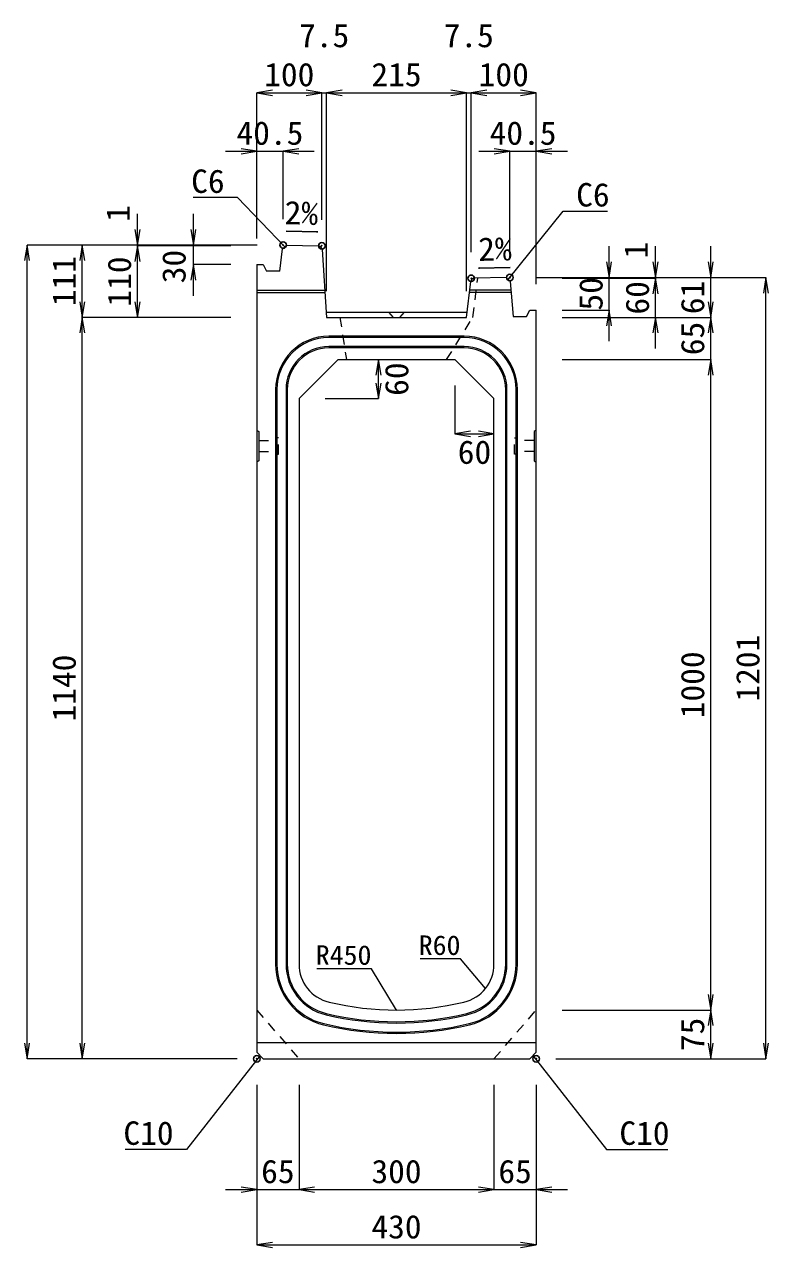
# Model space of a CAD drawing. Units: millimetres at full size, sheet at 1:20. Extents: x -1267 to 18002, y -8037 to 7143.
# Drawn here: x 3727 to 4872, y -6399 to -4519 of the extents above; entities that cross this region are included whole.
import ezdxf
from ezdxf.enums import TextEntityAlignment as Align

# ---------------------------------------------------------------- set-up
doc = ezdxf.new("R2010")
doc.units = ezdxf.units.MM
doc.header["$LTSCALE"] = 20
doc.header["$PDMODE"] = 32
doc.header["$PDSIZE"] = 10
doc.linetypes.add('USER1', pattern=[1.35, 0.75, -0.6])
for name, color, linetype, lineweight in [('インサート', 3, 'USER1', 9), ('寸法線', 7, 'Continuous', 13), ('引出線', 4, 'Continuous', 13), ('排水孔', 30, 'USER1', 9), ('本体', 2, 'Continuous', 13), ('目地', 132, 'Continuous', 5)]:
    doc.layers.add(name, color=color, linetype=linetype, lineweight=lineweight)
doc.layers.add('作業エリア', color=11, linetype='Continuous')
doc.styles.add('ＭＳ 明朝', font='')
doc.styles.get('ＭＳ 明朝').set_extended_font_data('MS Mincho')

# ---------------------------------------------------------------- blocks, each defined once
blk = doc.blocks.new('open_arrow')
at = {"color": 0, "linetype": 'Continuous', "lineweight": -2}
blk.add_lwpolyline([(7.5, 1.25), (0, 0), (7.5, -1.25)], dxfattribs=at)

msp = doc.modelspace()

# ---------------------------------------------------------------- linework, layer by layer
at = {"layer": 'インサート'}
for p, q in [((4088.18, -5158.81), (4115.18, -5158.81)), ((4088.18, -5158.81), (4088.18, -5175.81)), ((4118.18, -5154.81), (4115.18, -5154.81)), ((4115.18, -5154.81), (4115.18, -5179.81)), ((4118.18, -5179.81), (4118.18, -5154.81)), ((4481.78, -5154.81), (4484.78, -5154.81)), ((4481.78, -5179.81), (4481.78, -5154.81)), ((4484.78, -5154.81), (4484.78, -5179.81)), ((4511.78, -5158.81), (4484.78, -5158.81)), ((4511.78, -5158.81), (4511.78, -5175.81)), ((4088.18, -5175.81), (4115.18, -5175.81)), ((4115.18, -5179.81), (4118.18, -5179.81)), ((4484.78, -5179.81), (4481.78, -5179.81)), ((4511.78, -5175.81), (4484.78, -5175.81))]:
    msp.add_line(p, q, dxfattribs=at)
at = {"layer": '作業エリア'}
for p in [(4125.48, -4858.12), (4184.98, -4859.31), (4414.98, -4909.31), (4474.48, -4908.12), (4084.98, -6109.31), (4514.98, -6109.31)]:
    msp.add_point(p, dxfattribs=at)
at = {"layer": '寸法線'}
for p, q in [((4084.98, -4624), (4184.98, -4624)), ((4084.98, -4848.12), (4084.98, -4624)), ((4136.98, -4624), (4240.48, -4624)), ((4184.98, -4819.31), (4184.98, -4624)), ((4184.98, -4819.31), (4184.98, -4624)), ((4192.48, -4929.31), (4192.48, -4624)), ((4192.48, -4624), (4407.48, -4624)), ((4192.48, -4929.31), (4192.48, -4624)), ((4359.48, -4624), (4462.98, -4624)), ((4407.48, -4929.31), (4407.48, -4624)), ((4407.48, -4929.31), (4407.48, -4624)), ((4414.98, -4869.31), (4414.98, -4624)), ((4414.98, -4624), (4514.98, -4624)), ((4414.98, -4869.31), (4414.98, -4624)), ((4514.98, -4918.12), (4514.98, -4624)), ((4036.98, -4714), (4173.48, -4714)), ((4084.98, -4848.12), (4084.98, -4714)), ((4125.48, -4818.12), (4125.48, -4714)), ((4426.48, -4714), (4562.98, -4714)), ((4474.48, -4868.12), (4474.48, -4714)), ((4514.98, -4918.12), (4514.98, -4714)), ((3901.48, -4907.31), (3901.48, -4810.12)), ((3987.45, -4936.12), (3987.45, -4810.12)), ((3731.48, -6109.31), (3731.48, -4858.12)), ((4085.48, -4858.12), (3731.48, -4858.12)), ((3816.48, -4969.31), (3816.48, -4858.12)), ((4085.48, -4858.12), (3816.48, -4858.12)), ((4085.48, -4858.12), (3901.48, -4858.12)), ((3901.48, -4969.31), (3901.48, -4859.31)), ((4044.98, -4859.31), (3901.48, -4859.31)), ((4044.98, -4859.31), (3901.48, -4859.31)), ((4085.48, -4858.12), (3987.45, -4858.12)), ((4627.07, -5006.12), (4627.07, -4860.12)), ((4698.49, -4957.31), (4698.49, -4860.12)), ((4783.49, -5017.31), (4783.49, -4860.12)), ((4044.98, -4888.12), (3987.45, -4888.12)), ((4514.48, -4908.12), (4783.49, -4908.12)), ((4514.48, -4908.12), (4698.49, -4908.12)), ((4514.48, -4908.12), (4868.49, -4908.12)), ((4514.48, -4908.12), (4627.07, -4908.12)), ((4554.98, -4909.31), (4698.49, -4909.31)), ((4554.98, -4909.31), (4698.49, -4909.31)), ((4698.49, -5017.31), (4698.49, -4909.31)), ((4783.49, -5082.31), (4783.49, -4921.31)), ((4868.49, -6109.31), (4868.49, -4908.12)), ((4554.98, -4958.12), (4627.07, -4958.12)), ((3816.48, -6109.31), (3816.48, -4969.31)), ((4044.98, -4969.31), (3816.48, -4969.31)), ((4044.98, -4969.31), (3816.48, -4969.31)), ((4044.98, -4969.31), (3901.48, -4969.31)), ((4554.98, -4969.31), (4783.49, -4969.31)), ((4554.98, -4969.31), (4783.49, -4969.31)), ((4554.98, -4969.31), (4698.49, -4969.31)), ((4272.15, -5094.31), (4272.15, -5034.31)), ((4554.98, -5034.31), (4783.49, -5034.31)), ((4554.98, -5034.31), (4783.49, -5034.31)), ((4783.49, -6034.31), (4783.49, -5034.31)), ((4389.98, -5074.31), (4389.98, -5148.54)), ((4189.98, -5094.31), (4272.15, -5094.31)), ((4389.98, -5148.54), (4449.98, -5148.54)), ((4554.98, -6034.31), (4783.49, -6034.31)), ((4554.98, -6034.31), (4783.49, -6034.31)), ((4783.49, -6109.31), (4783.49, -6034.31)), ((4054.98, -6109.31), (3731.48, -6109.31)), ((4054.98, -6109.31), (3816.48, -6109.31)), ((4544.98, -6109.31), (4783.49, -6109.31)), ((4544.98, -6109.31), (4868.49, -6109.31)), ((4084.98, -6149.31), (4084.98, -6310.47)), ((4084.98, -6149.31), (4084.98, -6395.47)), ((4149.98, -6149.31), (4149.98, -6310.47)), ((4149.98, -6149.31), (4149.98, -6310.47)), ((4449.98, -6149.31), (4449.98, -6310.47)), ((4449.98, -6149.31), (4449.98, -6310.47)), ((4514.98, -6149.31), (4514.98, -6310.47)), ((4514.98, -6149.31), (4514.98, -6395.47)), ((4036.98, -6310.47), (4197.98, -6310.47)), ((4149.98, -6310.47), (4449.98, -6310.47)), ((4401.98, -6310.47), (4562.98, -6310.47)), ((4084.98, -6395.47), (4514.98, -6395.47))]:
    msp.add_line(p, q, dxfattribs=at)
at = {"layer": '引出線'}
for points in [[(4128.11, -4861.16), (4055.57, -4785.19), (3987.23, -4785.19)], [(4471.73, -4911.17), (4556.5, -4806.06), (4624.84, -4806.06)], [(4178.78, -4838.03), (4130.04, -4837.06), (4178.78, -4838.03)], [(4426.38, -4893.47), (4475.08, -4892.5), (4426.34, -4893.47)], [(4437.05, -6000.99), (4398.46, -5955.59), (4336.23, -5955.59)], [(4299.98, -6034.31), (4261.47, -5970.76), (4177.3, -5970.76)], [(4089.98, -6104.31), (3977, -6248.74), (3882.33, -6248.74)], [(4509.98, -6104.31), (4622.96, -6248.74), (4717.64, -6248.74)]]:
    msp.add_lwpolyline(points, dxfattribs=at)
at = {"layer": '排水孔'}
for p, q in [((4417.48, -4969.31), (4425.01, -4909.11)), ((4287.48, -4961.31), (4294.98, -4969.31)), ((4304.98, -4969.31), (4312.48, -4961.31)), ((4212.98, -4969.31), (4222.98, -5034.31)), ((4376.98, -5034.31), (4417.48, -4969.31))]:
    msp.add_line(p, q, dxfattribs=at)
at = {"layer": '本体'}
for p, q in [((4120.48, -4898.12), (4124.74, -4864.07)), ((4124.74, -4864.07), (4131.48, -4858.24)), ((4131.48, -4858.24), (4179.49, -4859.2)), ((4185.36, -4864.79), (4192.48, -4969.31)), ((4084.98, -4888.12), (4084.98, -6099.31)), ((4084.98, -4888.12), (4094.98, -4888.12)), ((4094.98, -4888.12), (4099.98, -4898.12)), ((4120.48, -4898.12), (4099.98, -4898.12)), ((4407.48, -4969.31), (4414.34, -4914.46)), ((4468.48, -4908.24), (4420.17, -4909.21)), ((4468.48, -4908.24), (4474.98, -4914.1)), ((4474.98, -4914.1), (4479.48, -4968.12)), ((4499.98, -4968.12), (4504.98, -4958.12)), ((4504.98, -4958.12), (4514.98, -4958.12)), ((4514.98, -6099.31), (4514.98, -4958.12)), ((4192.48, -4969.31), (4407.48, -4969.31)), ((4479.48, -4968.12), (4499.98, -4968.12)), ((4149.98, -5094.31), (4209.98, -5034.31)), ((4209.98, -5034.31), (4389.98, -5034.31)), ((4389.98, -5034.31), (4449.98, -5094.31)), ((4149.98, -5094.31), (4149.98, -5963.78)), ((4449.98, -5963.78), (4449.98, -5094.31)), ((4084.98, -6099.31), (4094.98, -6109.31)), ((4094.98, -6109.31), (4504.98, -6109.31)), ((4504.98, -6109.31), (4514.98, -6099.31))]:
    msp.add_line(p, q, dxfattribs=at)
at = {"layer": '本体', "lineweight": 9}
for p, q in [((4191.94, -4961.31), (4408.48, -4961.31)), ((4084.98, -5142.81), (4088.18, -5144.81)), ((4088.18, -5144.81), (4088.18, -5189.81)), ((4514.98, -5142.81), (4511.78, -5144.81)), ((4511.78, -5144.81), (4511.78, -5189.81)), ((4088.18, -5189.81), (4084.98, -5191.81)), ((4511.78, -5189.81), (4514.98, -5191.81)), ((4084.98, -6084.31), (4514.98, -6084.31))]:
    msp.add_line(p, q, dxfattribs=at)
at = {"layer": '本体', "linetype": 'USER1', "lineweight": 9}
for p, q in [((4084.98, -6034.31), (4149.98, -6109.31)), ((4449.98, -6109.31), (4514.98, -6034.31))]:
    msp.add_line(p, q, dxfattribs=at)
at = {"layer": '本体'}
for centre, radius, start, end in [((4179.37, -4865.2), 6, 3.90049, 88.85424), ((4420.29, -4915.2), 6, 91.14576, 172.87498), ((4209.98, -5963.78), 60, 180, 256.65764), ((4389.98, -5963.78), 60, 283.34236, 0), ((4299.98, -5584.31), 450, 256.65764, 283.34236)]:
    msp.add_arc(centre, radius, start, end, dxfattribs=at)
at = {"layer": '目地'}
for p, q in [((4084.98, -4927.31), (4189.62, -4927.31)), ((4084.98, -4931.31), (4189.89, -4931.31)), ((4476.41, -4931.31), (4412.23, -4931.31)), ((4476.08, -4927.31), (4412.73, -4927.31)), ((4403.98, -4998.31), (4195.98, -4998.31)), ((4403.98, -5000.31), (4195.98, -5000.31)), ((4403.98, -5014.31), (4195.98, -5014.31)), ((4403.98, -5016.31), (4195.98, -5016.31)), ((4113.98, -5080.31), (4113.98, -5963.78)), ((4115.98, -5080.31), (4115.98, -5963.78)), ((4129.98, -5080.31), (4129.98, -5963.78)), ((4131.98, -5080.31), (4131.98, -5963.78)), ((4467.98, -5963.78), (4467.98, -5080.31)), ((4469.98, -5963.78), (4469.98, -5080.31)), ((4483.98, -5963.78), (4483.98, -5080.31)), ((4485.98, -5963.78), (4485.98, -5080.31))]:
    msp.add_line(p, q, dxfattribs=at)
for centre, radius, start, end in [((4195.98, -5080.31), 82, 90, 180), ((4195.98, -5080.31), 80, 90, 180), ((4403.98, -5080.31), 82, 0, 90), ((4403.98, -5080.31), 80, 0, 90), ((4195.98, -5080.31), 66, 90, 180), ((4195.98, -5080.31), 64, 90, 180), ((4403.98, -5080.31), 66, 0, 90), ((4403.98, -5080.31), 64, 0, 90), ((4209.98, -5963.78), 96, 180, 256.65764), ((4209.98, -5963.78), 94, 180, 256.65764), ((4209.98, -5963.78), 80, 180, 256.65764), ((4209.98, -5963.78), 78, 180, 256.65764), ((4389.98, -5963.78), 78, 283.34236, 360), ((4389.98, -5963.78), 80, 283.34236, 360), ((4389.98, -5963.78), 94, 283.34236, 0), ((4389.98, -5963.78), 96, 283.34236, 0), ((4299.98, -5584.31), 470, 256.65764, 283.34236), ((4299.98, -5584.31), 468, 256.65764, 283.34236), ((4299.98, -5584.31), 486, 256.65764, 283.34236), ((4299.98, -5584.31), 484, 256.65764, 283.34236)]:
    msp.add_arc(centre, radius, start, end, dxfattribs=at)

# ---------------------------------------------------------------- block references
at = {"layer": '寸法線', "xscale": 3.2, "yscale": 3.2}
for p in [(4084.98, -4624), (4192.48, -4624), (4192.48, -4624), (4414.98, -4624), (4414.98, -4624), (4125.48, -4714), (4514.98, -4714), (4389.98, -5148.54), (4149.98, -6310.47), (4149.98, -6310.47), (4514.98, -6310.47), (4084.98, -6395.47)]:
    msp.add_blockref('open_arrow', p, dxfattribs=at)
for p, rotation in [((4184.98, -4624), 180), ((4184.98, -4624), 180), ((4407.48, -4624), 180), ((4407.48, -4624), 180), ((4514.98, -4624), 180), ((4084.98, -4714), 180), ((4474.48, -4714), 180), ((3901.48, -4858.12), 90), ((3987.45, -4858.12), 90), ((3731.48, -4858.12), 270), ((3816.48, -4858.12), 270), ((3901.48, -4859.31), 270), ((3901.48, -4859.31), 270), ((3987.45, -4888.12), 270), ((4627.07, -4908.12), 90), ((4698.49, -4908.12), 90), ((4783.49, -4908.12), 90), ((4698.49, -4909.31), 270), ((4698.49, -4909.31), 270), ((4868.49, -4908.12), 270), ((3816.48, -4969.31), 90), ((3901.48, -4969.31), 90), ((4783.49, -4969.31), 90), ((4627.07, -4958.12), 270), ((3816.48, -4969.31), 270), ((4698.49, -4969.31), 270), ((4783.49, -4969.31), 270), ((4272.15, -5034.31), 270), ((4783.49, -5034.31), 270), ((4783.49, -5034.31), 270), ((4272.15, -5094.31), 90), ((4449.98, -5148.54), 180), ((4783.49, -6034.31), 90), ((4783.49, -6034.31), 270), ((3731.48, -6109.31), 90), ((3816.48, -6109.31), 90), ((4783.49, -6109.31), 90), ((4868.49, -6109.31), 90), ((4084.98, -6310.47), 180), ((4449.98, -6310.47), 180), ((4449.98, -6310.47), 180), ((4514.98, -6395.47), 180)]:
    msp.add_blockref('open_arrow', p, dxfattribs=dict(at, rotation=rotation))
at = {"layer": '引出線'}
for p, xscale, yscale, rotation in [((4178.78, -4838.03), 0.16, 0.16, 178.9), ((4128.11, -4861.16), 0.16, 0.16, 133.7), ((4426.38, -4893.47), 0.16, 0.16, 1.1), ((4471.73, -4911.17), 0.16, 0.16, 51.1), ((4437.05, -6000.99), 0.133, 0.133, 130.4), ((4299.98, -6034.31), 0.133, 0.133, 121.2), ((4089.98, -6104.31), 0.16, 0.16, 232), ((4509.98, -6104.31), 0.16, 0.16, 308)]:
    msp.add_blockref('open_arrow', p, dxfattribs=dict(at, xscale=xscale, yscale=yscale, rotation=rotation))

# ---------------------------------------------------------------- texts
at = {"layer": '寸法線', "style": 'ＭＳ 明朝', "width": 1.05}
for s, p in [('7.5', (4188.73, -4536)), ('7.5', (4411.23, -4536)), ('100', (4134.98, -4596)), ('215', (4299.98, -4596)), ('100', (4464.98, -4596)), ('40.5', (4105.23, -4686)), ('40.5', (4494.73, -4686)), ('60', (4419.98, -5176.54)), ('65', (4117.48, -6282.47)), ('300', (4299.98, -6282.47)), ('65', (4482.48, -6282.47)), ('430', (4299.98, -6367.47))]:
    msp.add_text(s, height=36.03, dxfattribs=at).set_placement(p, align=Align.MIDDLE_CENTER)
for s, p in [('1', (3871.48, -4809.49)), ('30', (3957.45, -4891.21)), ('1', (4668.49, -4866.12)), ('111', (3788.48, -4913.71)), ('110', (3873.48, -4914.31)), ('50', (4599.07, -4933.12)), ('60', (4670.49, -4939.31)), ('61', (4755.49, -4938.71)), ('65', (4755.49, -5001.81)), ('60', (4300.15, -5064.31)), ('1201', (4840.49, -5508.71)), ('1140', (3788.48, -5539.31)), ('1000', (4755.49, -5534.31)), ('75', (4755.49, -6071.81))]:
    msp.add_text(s, height=36.03, rotation=90, dxfattribs=at).set_placement(p, align=Align.MIDDLE_CENTER)
at = {"layer": '引出線', "style": 'ＭＳ 明朝', "width": 1.05}
for s, height, p in [('C6', 36.03, (4035.57, -4741.99)), ('R60', 30.02, (4398.46, -5919.59)), ('R450', 30.02, (4261.47, -5934.76)), ('C10', 36.03, (3957, -6205.54))]:
    msp.add_text(s, height=height, dxfattribs=at).set_placement(p, align=Align.TOP_RIGHT)
for s, p in [('C6', (4576.5, -4762.86)), ('C10', (4642.96, -6205.54))]:
    msp.add_text(s, height=36.03, dxfattribs=at).set_placement(p, align=Align.TOP_LEFT)
msp.add_text('2%', height=36.03, rotation=358.854, dxfattribs=at).set_placement((4179.72, -4791.14), align=Align.TOP_RIGHT)
msp.add_text('2%', height=36.03, rotation=1.146, dxfattribs=at).set_placement((4425.4, -4846.58), align=Align.TOP_LEFT)

doc.saveas('drawing.dxf')
